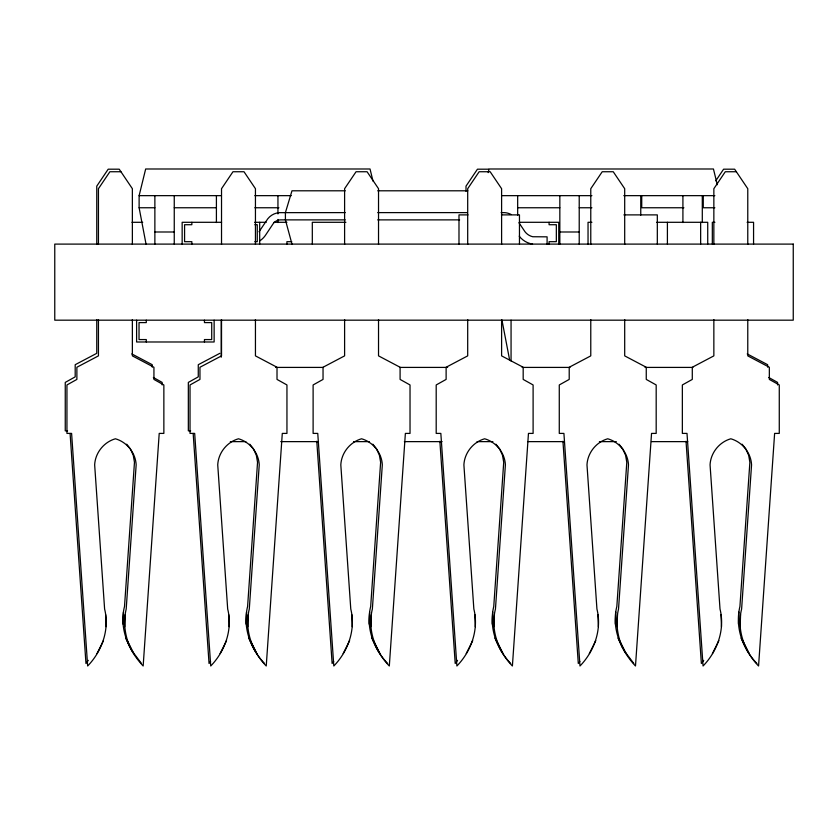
<?xml version="1.0" encoding="UTF-8"?>
<svg xmlns="http://www.w3.org/2000/svg" width="835" height="835" viewBox="0 0 835 835"><rect width="100%" height="100%" fill="white"/><g stroke="black" fill="none" stroke-linecap="round" stroke-linejoin="round"><path stroke-width="1.25" d="M98.446 319.586L98.446 355.877L76.883 367.254L76.883 379.414L66.946 384.956L66.946 433.407L71.601 433.407L87.654 666.006C102.089 651.102 109.75 629.444 104.605 609.007L94.658 464.855C95.253 452.852 103.853 442.059 115.407 438.782C126.962 442.059 135.552 452.852 136.157 464.855L126.2 609.007C123.142 621.71 124.801 635.351 130.01 647.24M221.525 319.586L221.525 355.877L199.962 367.254L199.962 379.414L190.025 384.956L190.025 433.407L194.68 433.407L210.733 666.006C225.168 651.102 232.829 629.444 227.684 609.007L217.737 464.855C218.332 452.852 226.932 442.059 238.486 438.782C250.041 442.059 258.641 452.852 259.236 464.855L249.289 609.007C244.144 629.444 251.794 651.102 266.24 666.006L282.293 433.407L286.948 433.407L286.948 384.956L277.011 379.414L277.011 367.254L255.447 355.877L255.447 319.586M344.605 319.586L344.605 355.877L323.041 367.254L323.041 379.414L313.115 384.956L313.115 433.407L317.759 433.407L333.812 666.006C348.258 651.102 355.908 629.444 350.773 609.007L340.816 464.855C341.411 452.852 350.011 442.059 361.565 438.782C373.12 442.059 381.72 452.852 382.315 464.855L372.368 609.007C367.223 629.444 374.884 651.102 389.319 666.006L405.372 433.407L410.027 433.407L410.027 384.956L400.09 379.414L400.09 367.254L378.526 355.877L378.526 319.586M467.694 319.586L467.694 355.877L446.12 367.254L446.12 379.414L436.194 384.956L436.194 433.407L440.838 433.407L456.891 666.006C471.337 651.102 478.998 629.444 473.852 609.007L463.895 464.855C464.5 452.852 473.09 442.059 484.644 438.782C496.209 442.059 504.799 452.852 505.394 464.855L495.447 609.007C490.302 629.444 497.963 651.102 512.398 666.006L528.461 433.407L533.106 433.407L533.106 384.956L523.18 379.414L523.18 367.254L501.605 355.877L501.605 319.586M590.773 319.586L590.773 355.877L569.209 367.254L569.209 379.414L559.273 384.956L559.273 433.407L563.917 433.407L579.981 666.006C594.416 651.102 602.077 629.444 596.931 609.007L586.984 464.855C587.579 452.852 596.169 442.059 607.734 438.782C619.288 442.059 627.878 452.852 628.484 464.855L618.526 609.007C615.468 621.71 617.128 635.351 622.336 647.24M713.852 319.586L713.852 355.877L692.288 367.254L692.288 379.414L682.352 384.956L682.352 433.407L687.007 433.407L703.06 666.006C717.495 651.102 725.156 629.444 720.01 609.007L710.063 464.855C710.658 452.852 719.259 442.059 730.813 438.782C742.367 442.059 750.968 452.852 751.563 464.855L741.616 609.007C736.47 629.444 744.121 651.102 758.566 666.006L774.619 433.407L779.274 433.407L779.274 384.956L769.338 379.414L769.338 367.254L747.774 355.877L747.774 319.586M132.368 319.586L132.368 355.877L153.932 367.254L153.932 379.414L163.858 384.956L163.858 433.407L159.214 433.407L143.161 666.006C128.287 650.194 118.987 628.223 124.509 606.46L134.466 462.308L133.266 455.305L130.364 448.812L126.68 444.189M124.739 626.688L125.166 614.623M264.549 663.46C250.03 648.503 242.599 627.001 247.598 606.46L257.545 462.308L256.345 455.305L253.443 448.812L249.759 444.189M247.828 626.688L248.245 614.623M387.628 663.46C373.109 648.503 365.678 627.001 370.677 606.46L380.624 462.308L379.424 455.305L376.522 448.812L372.838 444.189M370.907 626.688L371.325 614.623M510.707 663.46C496.188 648.503 488.757 627.001 493.756 606.46L503.714 462.308L502.513 455.305L499.612 448.812L495.917 444.189M493.986 626.688L494.414 614.623M624.695 319.586L624.695 355.877L646.259 367.254L646.259 379.414L656.185 384.956L656.185 433.407L651.54 433.407L635.487 666.006C620.614 650.194 611.314 628.223 616.835 606.46L626.793 462.308L625.592 455.305L622.691 448.812L619.006 444.189M617.065 626.688L617.493 614.623M756.875 663.46C742.357 648.503 734.915 627.001 739.925 606.46L749.872 462.308L748.671 455.305L745.77 448.812L742.085 444.189M740.154 626.688L740.572 614.623M123.476 612.076L123.048 624.142M246.555 612.076L246.137 624.142M369.634 612.076L369.216 624.142M492.723 612.076L492.295 624.142M615.802 612.076L615.374 624.142M738.881 612.076L738.464 624.142M146.031 244.102L139.121 207.758L139.121 195.651L145.666 168.994L370.03 168.994L373.005 181.112M488.183 172.626L489.08 168.994L713.445 168.994L717.307 184.744M97.006 653.565L103.477 640.622M220.096 653.565L226.556 640.622M343.175 653.565L349.635 640.622M466.254 653.565L472.725 640.622M589.333 653.565L595.804 640.622M712.422 653.565L718.883 640.622M715.741 180.851L723.601 169.192L734.643 169.192L747.774 188.7L747.774 244.425M259.048 231.744L267.774 218.801A16.324 16.324 0 0 1 279.234 212.654L345.22 212.612M88.301 660.349L85.963 663.46L70.088 433.459M210.608 661.383L209.042 663.46L193.167 433.459M333.687 661.383L332.121 663.46L316.789 441.256M457.549 660.349L455.211 663.46L439.868 441.256M579.845 661.383L578.29 663.46L562.947 441.256M703.707 660.349L701.369 663.46L686.036 441.256M219.835 353.33L198.271 364.707L198.271 376.867L188.334 382.409L188.334 430.86L190.662 430.86M488.475 169.192L477.443 169.192L466.003 186.153L466.003 191.34M120.918 171.739L109.886 171.739L98.446 188.7L98.446 244.425M736.334 171.739L725.291 171.739L713.852 188.7L713.852 244.425M345.252 190.798L291.979 190.798L285.413 212.612L285.413 219.876L291.979 244.102M377.733 190.798L467.819 190.798M139.121 195.651L221.265 195.651M254.821 195.651L291.279 195.651M501.929 195.651L591.9 195.651M623.797 195.651L714.843 195.651M139.121 207.758L154.872 207.758M174.254 207.758L216.411 207.758M254.821 207.758L278.921 207.758M517.669 207.758L559.836 207.758M579.219 207.758L591.9 207.758M683.886 207.758L641.729 207.758L641.729 195.651M714.843 207.758L703.268 207.758L703.268 195.651M377.723 212.612L467.433 212.612M501.125 212.612L504.81 212.654A16.324 16.324 0 0 1 511.187 214.532M467.997 214.887L458.989 214.887L458.989 244.102M501.449 214.887L519.464 214.887L519.464 244.102M623.87 214.887L657.322 214.887L657.322 244.102M345.22 219.876L280.57 219.876A9.049 9.049 0 0 0 273.045 223.905L265.655 235A21.011 21.011 0 0 1 259.528 241.033M377.723 219.876L459.626 219.876M131.951 222.298L142.712 222.298M221.567 222.298L182.155 222.298L182.155 244.102M254.612 222.298L266.24 222.298M273.995 222.298L286.916 222.298M345.909 222.298L312.311 222.298L312.311 244.102M519.349 222.298L558.761 222.298L558.761 244.102M591.911 222.298L588.038 222.298L588.038 244.102M656.686 222.298L707.725 222.298L707.725 244.102M714.906 222.298L712.328 222.298L712.328 244.102M747.106 222.298L753.567 222.298L753.567 244.102M254.842 224.719L257.263 224.719L257.263 241.68L254.842 241.68M154.872 231.994L174.254 231.994M559.836 231.994L579.219 231.994M291.77 241.68L286.916 241.68L286.916 244.102M275.581 367.41L323.448 367.41M399.788 367.41L447.654 367.41M522.136 367.41L570.013 367.41M645.058 367.41L692.925 367.41M67.583 430.86L65.255 430.86L65.255 382.409L75.192 376.867L75.192 364.707L96.756 353.33L96.756 319.638M230.314 441.631L245.824 441.631M280.748 441.631L318.49 441.631M353.623 441.631L369.247 441.631M404.38 441.631L442.122 441.631M477.067 441.631L492.869 441.631M527.824 441.631L564.262 441.631M599.394 441.631L616.313 441.631M651.457 441.631L687.769 441.631M747.221 353.925L767.647 364.707L767.647 367.139M131.805 353.925L152.241 364.707L152.241 367.139M768.753 377.483L777.583 382.409L777.583 384.956M153.348 377.483L162.167 382.409L162.167 384.956M633.796 663.46L624.434 651.008L617.973 638.065M141.47 663.46L132.107 651.008L125.647 638.065M518.994 222.788L524.996 231.744A13.736 13.736 0 0 0 532.772 236.743L547.092 236.837L547.092 244.102M742.743 640.622L749.204 653.565M741.052 638.065L747.513 651.008M619.653 640.622L626.125 653.565M496.574 640.622L503.046 653.565M494.884 638.065L501.355 651.008M373.495 640.622L379.967 653.565M371.805 638.065L378.276 651.008M250.416 640.622L256.877 653.565M248.726 638.065L255.186 651.008M127.337 640.622L133.798 653.565M501.981 320.181L509.58 359.749M721.054 614.623L721.471 626.688M597.975 614.623L598.392 626.688M474.885 614.623L475.313 626.688M351.806 614.623L352.234 626.688M228.727 614.623L229.145 626.688M105.648 614.623L106.066 626.688M702.298 195.651L702.298 222.548M700.648 222.298L700.648 244.102M682.915 195.651L682.915 222.548M667.405 222.298L667.405 244.102M640.758 195.651L640.758 215.159M624.695 244.425L624.695 188.7L613.245 171.739L602.212 171.739L590.773 188.7L590.773 244.425M579.219 195.651L579.219 244.102M559.836 195.651L559.836 244.102M549.075 222.298L549.075 224.719L556.34 224.719L556.34 241.68L549.075 241.68L549.075 244.102M517.669 195.651L517.669 215.159M511.062 320.181L511.062 361.033M501.605 244.425L501.605 188.7L490.166 171.739L479.133 171.739L467.694 188.7L467.694 244.425M378.526 244.425L378.526 188.7L367.087 171.739L356.054 171.739L344.605 188.7L344.605 244.425M277.951 195.651L277.951 213.927M277.951 219.469L277.951 222.548M259.685 222.298L259.685 244.102M255.447 244.425L255.447 188.7L244.008 171.739L232.965 171.739L221.525 188.7L221.525 244.425M221.244 320.181L221.244 357.203M216.411 195.651L216.411 222.548M214.136 320.181L214.136 341.985L136.606 341.985L136.606 320.181M204.45 320.181L204.45 322.602L211.714 322.602L211.714 339.563L204.45 339.563L204.45 341.985M191.852 222.298L191.852 224.719L184.577 224.719L184.577 241.68L191.852 241.68L191.852 244.102M174.254 195.651L174.254 244.102M154.872 195.651L154.872 244.102M146.292 320.181L146.292 322.602L139.027 322.602L139.027 339.563L146.292 339.563L146.292 341.985M132.368 244.425L132.368 188.7L119.228 169.192L108.195 169.192L96.756 186.153L96.756 244.467M532.553 244.102A21.011 21.011 0 0 1 519.234 236.18M793.25 244.102L54.766 244.102L54.766 320.181L793.25 320.181L793.25 244.102"/></g></svg>
